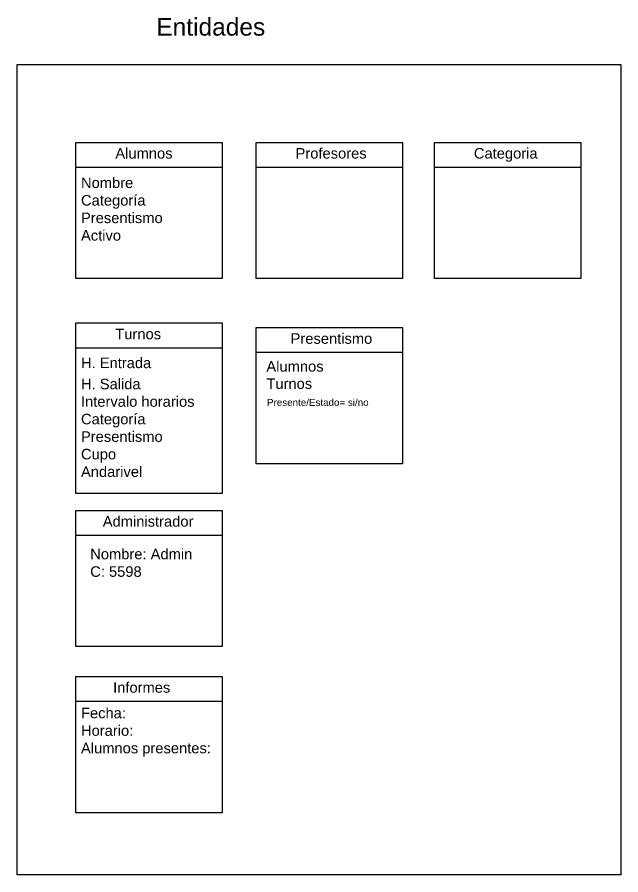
# Model space of a CAD drawing. Header units: millimetres. Extents: x 2496 to 2948, y 942 to 1526.
# Drawn here: x 2775.7 to 2947.8, y 1281.5 to 1526.1 of the extents above; entities that cross this region are included whole.
import ezdxf

# ---------------------------------------------------------------- set-up
doc = ezdxf.new("R2010")
doc.units = ezdxf.units.MM
doc.styles.get("Standard").update_dxf_attribs({"font": 'arial.ttf'})

msp = doc.modelspace()

# ---------------------------------------------------------------- linework, layer by layer
for p, q in [((2792.47, 1483.34), (2834.19, 1483.34)), ((2843.86, 1483.34), (2885.58, 1483.34)), ((2894.7, 1483.34), (2936.42, 1483.34)), ((2792.47, 1431.83), (2834.19, 1431.83)), ((2843.86, 1430.53), (2885.58, 1430.53)), ((2792.47, 1378.41), (2834.19, 1378.41)), ((2792.47, 1331.06), (2834.19, 1331.06))]:
    msp.add_line(p, q)
for points in [[(2775.71, 1512.61), (2947.83, 1512.61), (2947.83, 1281.55), (2775.71, 1281.55)], [(2792.47, 1490.39), (2834.19, 1490.39), (2834.19, 1451.55), (2792.47, 1451.55)], [(2843.86, 1490.39), (2885.58, 1490.39), (2885.58, 1451.55), (2843.86, 1451.55)], [(2894.7, 1490.39), (2936.42, 1490.39), (2936.42, 1451.55), (2894.7, 1451.55)], [(2792.47, 1438.89), (2834.19, 1438.89), (2834.19, 1390.29), (2792.47, 1390.29)], [(2843.86, 1437.58), (2885.58, 1437.58), (2885.58, 1398.75), (2843.86, 1398.75)], [(2792.47, 1385.46), (2834.19, 1385.46), (2834.19, 1346.63), (2792.47, 1346.63)], [(2792.47, 1338.11), (2834.19, 1338.11), (2834.19, 1299.27), (2792.47, 1299.27)]]:
    msp.add_lwpolyline(points, close=True)

# ---------------------------------------------------------------- texts
at = {"attachment_point": 1}
for s, insert, char_height in [('Entidades', (2815.38, 1525.81), 5), ('Alumnos', (2803.7, 1488.76), 3), ('Profesores', (2855.09, 1488.76), 3), ('Categoria', (2905.93, 1488.76), 3), ('Nombre\\PCategoría\\PPresentismo\\PActivo', (2793.91, 1480.36), 3), ('Turnos', (2803.7, 1437.25), 3), ('Presentismo', (2853.67, 1435.95), 3), ('H. Entrada', (2793.91, 1429.01), 3), ('Alumnos', (2846.77, 1428.01), 3), ('H. Salida\\PIntervalo horarios\\PCategoría\\PPresentismo\\PCupo\\PAndarivel', (2793.91, 1423), 3), ('Turnos', (2846.77, 1423.09), 3), ('Presente/Estado= si/no', (2846.95, 1417.24), 2), ('Administrador', (2800.12, 1383.83), 3), ('Nombre: Admin\\PC: 5598', (2796.54, 1374.52), 3), ('Informes', (2803.07, 1336.48), 3), ('Fecha:\\PHorario:\\PAlumnos presentes:', (2793.91, 1329.19), 3)]:
    msp.add_mtext_dynamic_manual_height_columns(s, width=122.0728, gutter_width=12.5, heights=[34.19], dxfattribs=dict(at, insert=insert, char_height=char_height))

doc.saveas('drawing.dxf')
